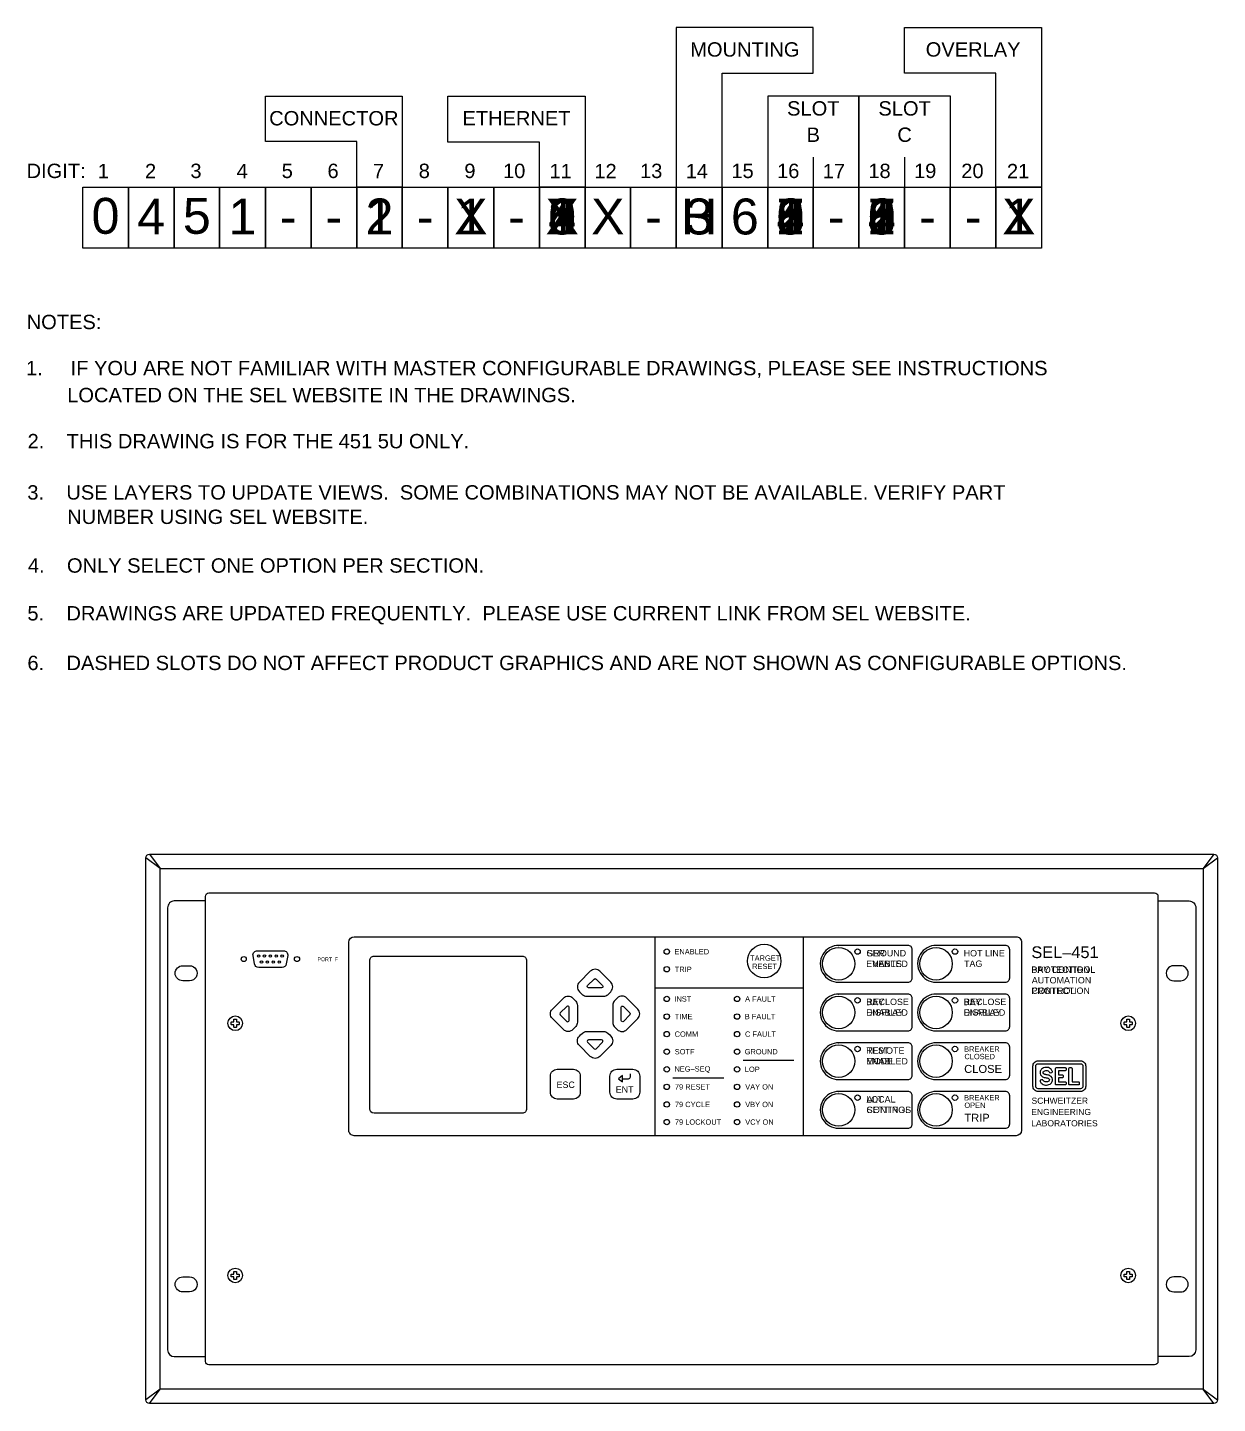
# Model space of a CAD drawing. Extents: x 1 to 47, y 1 to 35.
# Drawn here: x 0.99 to 22.98, y 9.57 to 35 of the extents above; entities that cross this region are included whole.
import ezdxf
from ezdxf.enums import TextEntityAlignment as Align

# ---------------------------------------------------------------- set-up
doc = ezdxf.new("R2010")
doc.units = 0
doc.header["$MEASUREMENT"] = 0
for name, color, linetype in [('1_00______CONNECTOR_TYPE__', 7, 'CONTINUOUS'), ('1_01__1-X__SCREW-TERMINAL_', 7, 'CONTINUOUS'), ('1_02__2-X__CONNECTORIZED_R', 7, 'CONTINUOUS'), ('1_03__1-1__SCREW-TERMINAL_', 7, 'CONTINUOUS'), ('1_04__2-1__CONNECTORIZED_R', 7, 'CONTINUOUS'), ('2_00______ETHERNET_CONNECT', 7, 'CONTINUOUS'), ('2_01__X__NONE', 7, 'CONTINUOUS'), ('2_02__1__PORTS_5A__5B_WITH', 7, 'CONTINUOUS'), ('2_03__3__PORTS_5A__5B_WITH', 7, 'CONTINUOUS'), ('2_04__5__PORTS_5A__5B_WITH', 7, 'CONTINUOUS'), ('2_05__0__PORTS_5C__5D_-_ET', 7, 'CONTINUOUS'), ('2_06__2__PORTS_5C__5D_-_ET', 7, 'CONTINUOUS'), ('2_07__4__PORTS_5C__5D_-_ET', 7, 'CONTINUOUS'), ('3_00______MOUNTING_', 7, 'CONTINUOUS'), ('3_01__H__HORIZONTAL_RACK_M', 7, 'CONTINUOUS'), ('3_02__3__HORIZONTAL_PANEL_', 7, 'CONTINUOUS'), ('4_00______IO_BOARD_POSITIO', 7, 'CONTINUOUS'), ('4_01__0__EMPTY', 7, 'CONTINUOUS'), ('4_02__1___8__INDEPENDENT_I', 7, 'CONTINUOUS'), ('4_03__2___8__OPTOISOLATED_', 7, 'CONTINUOUS'), ('4_04__4___24__OPTOISOLATED', 7, 'CONTINUOUS'), ('4_05__5___8__INDEPENDENT_I', 7, 'CONTINUOUS'), ('4_06__6___8__INDEPENDENT_I', 7, 'CONTINUOUS'), ('4_07__7___8__OPTOISOLATED_', 7, 'CONTINUOUS'), ('4_08__8___8__OPTOISOLATED_', 7, 'CONTINUOUS'), ('5_00______IO_BOARD_POSITIO', 7, 'CONTINUOUS'), ('5_01__0__EMPTY', 7, 'CONTINUOUS'), ('5_02__1___8__INDEPENDENT_I', 7, 'CONTINUOUS'), ('5_03__2___8__OPTOISOLATED_', 7, 'CONTINUOUS'), ('5_04__4___24__OPTOISOLATED', 7, 'CONTINUOUS'), ('5_05__5___8__INDEPENDENT_I', 7, 'CONTINUOUS'), ('5_06__6___8__INDEPENDENT_I', 7, 'CONTINUOUS'), ('5_07__7___8__OPTOISOLATED_', 7, 'CONTINUOUS'), ('5_08__8___8__OPTOISOLATED_', 7, 'CONTINUOUS'), ('6_00______FRONT_OVERLAY_', 7, 'CONTINUOUS'), ('6_01__X__STANDARD', 7, 'CONTINUOUS'), ('6_02__1__BAY_CONTROL', 7, 'CONTINUOUS'), ('7_00______DWG_', 7, 'CONTINUOUS')]:
    doc.layers.add(name, color=color, linetype=linetype)
doc.styles.add('ARIAL', font='arial.ttf')

msp = doc.modelspace()

# ---------------------------------------------------------------- linework, layer by layer
at = {"layer": '1_00______CONNECTOR_TYPE__'}
msp.add_lwpolyline([(2.851, 30.922), (2.007, 30.922), (2.007, 32.047), (2.851, 32.047), (2.851, 30.922)], dxfattribs=at)
at = {"layer": '2_00______ETHERNET_CONNECT'}
msp.add_lwpolyline([(2.851, 30.922), (2.007, 30.922), (2.007, 32.047), (2.851, 32.047), (2.851, 30.922)], dxfattribs=at)
at = {"layer": '3_00______MOUNTING_'}
msp.add_lwpolyline([(2.851, 30.922), (2.007, 30.922), (2.007, 32.047), (2.851, 32.047), (2.851, 30.922)], dxfattribs=at)
at = {"layer": '3_01__H__HORIZONTAL_RACK_M'}
for points in [[(4.275, 18.859), (3.7, 18.859, 0.414214), (3.575, 18.734), (3.575, 10.564, 0.414213), (3.7, 10.439), (4.275, 10.439)], [(21.875, 18.859), (22.45, 18.859, -0.414214), (22.575, 18.734), (22.575, 10.564, -0.414213), (22.45, 10.439), (21.875, 10.439)]]:
    msp.add_lwpolyline(points, format="xyb", dxfattribs=at)
for points in [[(4.339, 19.009), (21.811, 19.009, -0.414211), (21.875, 18.945), (21.875, 10.352, -0.414215), (21.811, 10.289), (4.339, 10.289, -0.414212), (4.275, 10.352), (4.275, 18.945, -0.414216)], [(3.855, 17.663), (3.983, 17.663, -1.000001), (3.983, 17.385), (3.855, 17.385, -1)], [(22.295, 17.663), (22.167, 17.663, 1.000001), (22.167, 17.385), (22.295, 17.385, 1)], [(3.855, 11.913), (3.983, 11.913, -1.000001), (3.983, 11.635), (3.855, 11.635, -1)], [(22.295, 11.913), (22.167, 11.913, 1.000001), (22.167, 11.635), (22.295, 11.635, 1)]]:
    msp.add_lwpolyline(points, format="xyb", close=True, dxfattribs=at)
at = {"layer": '3_02__3__HORIZONTAL_PANEL_'}
for points in [[(3.241, 19.724), (3.441, 19.457), (3.175, 19.657)], [(22.909, 19.724), (22.709, 19.457), (22.975, 19.657)], [(3.241, 9.574), (3.441, 9.84), (3.175, 9.64)], [(22.909, 9.574), (22.709, 9.84), (22.975, 9.64)]]:
    msp.add_lwpolyline(points, dxfattribs=at)
msp.add_lwpolyline([(3.241, 19.724), (22.909, 19.724, -0.414214), (22.975, 19.657), (22.975, 9.64, -0.414214), (22.909, 9.574), (3.241, 9.574, -0.414214), (3.175, 9.64), (3.175, 19.657, -0.414214)], format="xyb", close=True, dxfattribs=at)
msp.add_lwpolyline([(3.441, 19.457), (22.709, 19.457), (22.709, 9.84), (3.441, 9.84)], close=True, dxfattribs=at)
at = {"layer": '4_00______IO_BOARD_POSITIO'}
msp.add_lwpolyline([(2.851, 30.922), (2.007, 30.922), (2.007, 32.047), (2.851, 32.047), (2.851, 30.922)], dxfattribs=at)
at = {"layer": '5_00______IO_BOARD_POSITIO'}
msp.add_lwpolyline([(2.851, 30.922), (2.007, 30.922), (2.007, 32.047), (2.851, 32.047), (2.851, 30.922)], dxfattribs=at)
at = {"layer": '6_00______FRONT_OVERLAY_'}
msp.add_lwpolyline([(2.851, 30.922), (2.007, 30.922), (2.007, 32.047), (2.851, 32.047), (2.851, 30.922)], dxfattribs=at)
at = {"layer": '7_00______DWG_'}
for points in [[(13.82, 34.156), (15.507, 34.156), (15.507, 35), (12.976, 35), (12.976, 32.047), (13.82, 32.047), (13.82, 34.156)], [(18.882, 34.156), (17.195, 34.156), (17.195, 35), (19.726, 35), (19.726, 32.047), (18.882, 32.047), (18.882, 34.156)], [(7.07, 32.891), (5.382, 32.891), (5.382, 33.734), (7.913, 33.734), (7.913, 32.047), (7.07, 32.047), (7.07, 32.891)], [(10.445, 32.881), (8.757, 32.881), (8.757, 33.734), (11.289, 33.734), (11.289, 32.047), (10.445, 32.047), (10.445, 32.881)], [(16.351, 32.047), (16.351, 33.734), (14.664, 33.734), (14.664, 32.047), (16.351, 32.047)], [(18.039, 32.047), (18.039, 33.734), (16.351, 33.734), (16.351, 32.047), (18.038, 32.047)], [(15.507, 32.602), (15.507, 32.047)], [(17.194, 32.602), (17.194, 32.047)], [(2.851, 30.922), (2.007, 30.922), (2.007, 32.047), (2.851, 32.047), (2.851, 30.922)], [(3.695, 30.922), (2.851, 30.922), (2.851, 32.047), (3.695, 32.047), (3.695, 30.922)], [(4.538, 30.922), (3.695, 30.922), (3.695, 32.047), (4.538, 32.047), (4.538, 30.922)], [(5.382, 30.922), (4.538, 30.922), (4.538, 32.047), (5.382, 32.047), (5.382, 30.922)], [(6.226, 30.922), (5.382, 30.922), (5.382, 32.047), (6.226, 32.047), (6.226, 30.922)], [(7.07, 30.922), (6.226, 30.922), (6.226, 32.047), (7.07, 32.047), (7.07, 30.922)], [(7.913, 30.922), (7.07, 30.922), (7.07, 32.047), (7.913, 32.047), (7.913, 30.922)], [(8.757, 30.922), (7.913, 30.922), (7.913, 32.047), (8.757, 32.047), (8.757, 30.922)], [(9.601, 30.922), (8.757, 30.922), (8.757, 32.047), (9.601, 32.047), (9.601, 30.922)], [(10.445, 30.922), (9.601, 30.922), (9.601, 32.047), (10.445, 32.047), (10.445, 30.922)], [(11.289, 30.922), (10.445, 30.922), (10.445, 32.047), (11.289, 32.047), (11.289, 30.922)], [(12.132, 30.922), (11.289, 30.922), (11.289, 32.047), (12.132, 32.047), (12.132, 30.922)], [(12.976, 30.922), (12.132, 30.922), (12.132, 32.047), (12.976, 32.047), (12.976, 30.922)], [(13.82, 30.922), (12.976, 30.922), (12.976, 32.047), (13.82, 32.047), (13.82, 30.922)], [(14.664, 30.922), (13.82, 30.922), (13.82, 32.047), (14.664, 32.047), (14.664, 30.922)], [(15.507, 30.922), (14.664, 30.922), (14.664, 32.047), (15.507, 32.047), (15.507, 30.922)], [(16.351, 30.922), (15.507, 30.922), (15.507, 32.047), (16.351, 32.047), (16.351, 30.922)], [(17.195, 30.922), (16.351, 30.922), (16.351, 32.047), (17.195, 32.047), (17.195, 30.922)], [(18.038, 30.922), (17.195, 30.922), (17.195, 32.047), (18.038, 32.047), (18.038, 30.922)], [(18.882, 30.922), (18.038, 30.922), (18.038, 32.047), (18.882, 32.047), (18.882, 30.922)], [(19.726, 30.922), (18.882, 30.922), (18.882, 32.047), (19.726, 32.047), (19.726, 30.922)], [(12.58, 18.197), (12.58, 14.522)], [(15.32, 18.197), (15.32, 14.522)], [(12.58, 17.254), (15.32, 17.254)], [(15.149, 15.911), (14.209, 15.911)], [(13.854, 15.586), (12.914, 15.586)]]:
    msp.add_lwpolyline(points, dxfattribs=at)
for points in [[(6.924, 14.622), (6.924, 18.099, -0.414193), (7.024, 18.199), (19.254, 18.199, -0.414295), (19.354, 18.099), (19.354, 14.622, -0.414137), (19.254, 14.522), (7.024, 14.522, -0.414229)], [(5.233, 17.941), (5.717, 17.941, -0.46318), (5.795, 17.849), (5.768, 17.696, -0.363045), (5.69, 17.63), (5.26, 17.63, -0.360245), (5.182, 17.695), (5.155, 17.849, -0.463312)], [(7.31, 15.019), (7.31, 17.759, -0.414219), (7.39, 17.839), (10.13, 17.839, -0.414264), (10.21, 17.759), (10.21, 15.019, -0.41431), (10.13, 14.939), (7.39, 14.939, -0.414061)], [(15.979, 18.039, 1.005574), (15.975, 17.359), (17.256, 17.359, 0.414214), (17.336, 17.439), (17.336, 17.959, 0.414214), (17.256, 18.039), (15.975, 18.039)], [(17.779, 18.039, 1.005574), (17.775, 17.359), (19.056, 17.359, 0.414214), (19.136, 17.439), (19.136, 17.959, 0.414214), (19.056, 18.039), (17.775, 18.039)], [(11.631, 17.101, 0.176539), (11.709, 17.128), (11.746, 17.164), (11.765, 17.183, 0.414214), (11.765, 17.36), (11.563, 17.561, 0.414214), (11.387, 17.561), (11.185, 17.36, 0.414214), (11.185, 17.183), (11.204, 17.164), (11.241, 17.128, 0.176539), (11.319, 17.101)], [(11.492, 17.417), (11.613, 17.295, -0.66386), (11.596, 17.255), (11.354, 17.255, -0.66386), (11.337, 17.295), (11.458, 17.417, -0.408376)], [(11.147, 16.618, -0.176539), (11.12, 16.54), (11.085, 16.503), (11.066, 16.484, -0.414214), (10.889, 16.484), (10.687, 16.685, -0.414214), (10.687, 16.862), (10.889, 17.064, -0.414214), (11.066, 17.064), (11.085, 17.045), (11.12, 17.008, -0.176539), (11.147, 16.929)], [(11.803, 16.618, 0.176539), (11.83, 16.54), (11.865, 16.503), (11.884, 16.484, 0.414214), (12.061, 16.484), (12.263, 16.685, 0.414214), (12.263, 16.862), (12.061, 17.064, 0.414214), (11.884, 17.064), (11.865, 17.045), (11.83, 17.008, 0.176539), (11.803, 16.929)], [(15.979, 17.139, 1.005574), (15.975, 16.459), (17.256, 16.459, 0.414214), (17.336, 16.539), (17.336, 17.059, 0.414214), (17.256, 17.139), (15.975, 17.139)], [(17.779, 17.139, 1.005574), (17.775, 16.459), (19.056, 16.459, 0.414214), (19.136, 16.539), (19.136, 17.059, 0.414214), (19.056, 17.139), (17.775, 17.139)], [(10.832, 16.757), (10.953, 16.635, 0.66386), (10.994, 16.652), (10.994, 16.895, 0.66386), (10.953, 16.912), (10.832, 16.79, 0.408376)], [(12.118, 16.757), (11.997, 16.635, -0.66386), (11.956, 16.652), (11.956, 16.895, -0.66386), (11.997, 16.912), (12.118, 16.79, -0.408376)], [(11.631, 16.446, -0.176539), (11.709, 16.419), (11.746, 16.383), (11.765, 16.364, -0.414214), (11.765, 16.187), (11.563, 15.986, -0.414214), (11.387, 15.986), (11.185, 16.187, -0.414214), (11.185, 16.364), (11.204, 16.383), (11.241, 16.419, -0.176539), (11.319, 16.446)], [(11.492, 16.13), (11.613, 16.252, 0.66386), (11.596, 16.293), (11.354, 16.293, 0.66386), (11.337, 16.252), (11.458, 16.13, 0.408376)], [(15.979, 16.239, 1.005574), (15.975, 15.559), (17.256, 15.559, 0.414214), (17.336, 15.639), (17.336, 16.159, 0.414214), (17.256, 16.239), (15.975, 16.239)], [(17.779, 16.239, 1.005574), (17.775, 15.559), (19.056, 15.559, 0.414214), (19.136, 15.639), (19.136, 16.159, 0.414214), (19.056, 16.239), (17.775, 16.239)], [(20.541, 15.436, -0.414214), (20.443, 15.338), (19.663, 15.338, -0.414214), (19.565, 15.436), (19.565, 15.807, -0.414214), (19.663, 15.906), (20.443, 15.906, -0.414214), (20.541, 15.807)], [(20.489, 15.436, -0.414214), (20.443, 15.39), (19.663, 15.39, -0.414214), (19.617, 15.436), (19.617, 15.807, -0.414214), (19.663, 15.853), (20.443, 15.853, -0.414214), (20.489, 15.807)], [(19.806, 15.785, 0.192116), (19.723, 15.751, 0.12608), (19.697, 15.701, 0.336344), (19.743, 15.611, 0.087668), (19.81, 15.592, -0.022201), (19.83, 15.589, -0.039737), (19.845, 15.585, -0.23043), (19.869, 15.561, -0.182747), (19.867, 15.542, -0.221111), (19.822, 15.517, -0.058363), (19.794, 15.516, -0.13415), (19.765, 15.531, 0.006668), (19.748, 15.55, 0.085557), (19.745, 15.553, 0.231613), (19.706, 15.55, 0.170757), (19.698, 15.54, 0.118457), (19.7, 15.524, 0.153081), (19.734, 15.481, 0.186266), (19.817, 15.457, 0.192116), (19.9, 15.49, 0.12608), (19.926, 15.54, 0.336344), (19.879, 15.631, 0.087668), (19.812, 15.649, -0.022201), (19.792, 15.652, -0.039737), (19.778, 15.657, -0.23043), (19.754, 15.681, -0.182747), (19.756, 15.7, -0.221111), (19.801, 15.725, -0.058363), (19.829, 15.725, -0.13415), (19.858, 15.711, 0.006668), (19.874, 15.691, 0.085557), (19.877, 15.688, 0.231613), (19.917, 15.691, 0.170757), (19.924, 15.701, 0.118457), (19.923, 15.717, 0.153081), (19.889, 15.76, 0.186266)], [(20.04, 15.591), (20.04, 15.517), (20.163, 15.517, -0.424366), (20.177, 15.501), (20.177, 15.475, -0.404134), (20.163, 15.459), (20, 15.459, -0.432614), (19.984, 15.476), (19.984, 15.764, -0.396049), (20, 15.78), (20.163, 15.78, -0.424366), (20.177, 15.765), (20.177, 15.738, -0.404134), (20.163, 15.723), (20.04, 15.723), (20.04, 15.648), (20.112, 15.648, -0.353971), (20.122, 15.635), (20.122, 15.635), (20.122, 15.604, -0.353971), (20.112, 15.591)], [(20.244, 15.78), (20.272, 15.78, -0.432614), (20.287, 15.764), (20.287, 15.517), (20.407, 15.517, -0.424366), (20.421, 15.501), (20.421, 15.475, -0.404134), (20.407, 15.459), (20.244, 15.459, -0.432614), (20.228, 15.476), (20.228, 15.764, -0.396049)], [(10.775, 15.75), (11.075, 15.75, -0.414214), (11.2, 15.625), (11.2, 15.325, -0.414214), (11.075, 15.2), (10.775, 15.2, -0.414214), (10.65, 15.325), (10.65, 15.625, -0.414214)], [(11.875, 15.749), (12.175, 15.749, -0.414214), (12.3, 15.624), (12.3, 15.324, -0.414214), (12.175, 15.199), (11.875, 15.199, -0.414214), (11.75, 15.324), (11.75, 15.624, -0.414214)], [(15.979, 15.339, 1.005574), (15.975, 14.659), (17.256, 14.659, 0.414214), (17.336, 14.739), (17.336, 15.259, 0.414214), (17.256, 15.339), (15.975, 15.339)], [(17.779, 15.339, 1.005574), (17.775, 14.659), (19.056, 14.659, 0.414214), (19.136, 14.739), (19.136, 15.259, 0.414214), (19.056, 15.339), (17.775, 15.339)]]:
    msp.add_lwpolyline(points, format="xyb", close=True, dxfattribs=at)
for points in [[(4.842, 16.675, -0.391794), (4.85, 16.667), (4.852, 16.627, 0.399739), (4.853, 16.626), (4.893, 16.624, -0.391859), (4.901, 16.616), (4.901, 16.582, -0.391764), (4.893, 16.573), (4.853, 16.571, 0.399816), (4.852, 16.57), (4.85, 16.53, -0.391825), (4.842, 16.522), (4.825, 16.522), (4.808, 16.522, -0.391806), (4.8, 16.53), (4.798, 16.57, 0.399638), (4.797, 16.571), (4.757, 16.573, -0.391814), (4.749, 16.582), (4.749, 16.616, -0.39186), (4.757, 16.624), (4.797, 16.626, 0.399739), (4.798, 16.627), (4.8, 16.667, -0.391769), (4.808, 16.675), (4.825, 16.675), (4.842, 16.675)], [(21.342, 16.675, -0.391794), (21.35, 16.667), (21.352, 16.627, 0.399739), (21.353, 16.626), (21.393, 16.624, -0.391859), (21.401, 16.616), (21.401, 16.582, -0.391764), (21.393, 16.573), (21.353, 16.571, 0.399816), (21.352, 16.57), (21.35, 16.53, -0.391825), (21.342, 16.522), (21.325, 16.522), (21.308, 16.522, -0.391806), (21.3, 16.53), (21.298, 16.57, 0.399638), (21.297, 16.571), (21.257, 16.573, -0.391814), (21.249, 16.582), (21.249, 16.616, -0.39186), (21.257, 16.624), (21.297, 16.626, 0.399739), (21.298, 16.627), (21.3, 16.667, -0.391769), (21.308, 16.675), (21.325, 16.675), (21.342, 16.675)], [(11.984, 15.574), (12.092, 15.574, 0.414214), (12.127, 15.609), (12.127, 15.666)], [(4.842, 12.015, -0.391794), (4.85, 12.007), (4.852, 11.967, 0.399739), (4.853, 11.966), (4.893, 11.964, -0.391859), (4.901, 11.956), (4.901, 11.922, -0.391764), (4.893, 11.913), (4.853, 11.911, 0.399816), (4.852, 11.91), (4.85, 11.87, -0.391825), (4.842, 11.862), (4.825, 11.862), (4.808, 11.862, -0.391806), (4.8, 11.87), (4.798, 11.91, 0.399638), (4.797, 11.911), (4.757, 11.913, -0.391814), (4.749, 11.922), (4.749, 11.956, -0.39186), (4.757, 11.964), (4.797, 11.966, 0.399739), (4.798, 11.967), (4.8, 12.007, -0.391769), (4.808, 12.015), (4.825, 12.015), (4.842, 12.015)], [(21.342, 12.015, -0.391794), (21.35, 12.007), (21.352, 11.967, 0.399739), (21.353, 11.966), (21.393, 11.964, -0.391859), (21.401, 11.956), (21.401, 11.922, -0.391764), (21.393, 11.913), (21.353, 11.911, 0.399816), (21.352, 11.91), (21.35, 11.87, -0.391825), (21.342, 11.862), (21.325, 11.862), (21.308, 11.862, -0.391806), (21.3, 11.87), (21.298, 11.91, 0.399638), (21.297, 11.911), (21.257, 11.913, -0.391814), (21.249, 11.922), (21.249, 11.956, -0.39186), (21.257, 11.964), (21.297, 11.966, 0.399739), (21.298, 11.967), (21.3, 12.007, -0.391769), (21.308, 12.015), (21.325, 12.015), (21.342, 12.015)]]:
    msp.add_lwpolyline(points, format="xyb", dxfattribs=at)
msp.add_lwpolyline([(11.984, 15.632), (11.909, 15.574), (11.984, 15.516)], close=True, dxfattribs=at)
for centre, radius in [((14.6, 17.749), 0.31), ((4.983, 17.786), 0.047), ((5.257, 17.842), 0.0225), ((5.366, 17.842), 0.0225), ((5.475, 17.842), 0.0225), ((5.584, 17.842), 0.0225), ((5.693, 17.842), 0.0225), ((5.967, 17.786), 0.047), ((12.8, 17.924), 0.05), ((16.325, 17.924), 0.05), ((18.125, 17.924), 0.05), ((5.311, 17.73), 0.0225), ((5.42, 17.73), 0.0225), ((5.529, 17.73), 0.0225), ((5.639, 17.73), 0.0225), ((12.8, 17.599), 0.05), ((12.8, 17.049), 0.05), ((14.1, 17.049), 0.05), ((16.325, 17.024), 0.05), ((18.125, 17.024), 0.05), ((4.825, 16.599), 0.135), ((12.8, 16.724), 0.05), ((14.1, 16.724), 0.05), ((21.325, 16.599), 0.135), ((12.8, 16.399), 0.05), ((14.1, 16.399), 0.05), ((12.8, 16.074), 0.05), ((14.1, 16.074), 0.05), ((16.325, 16.124), 0.05), ((18.125, 16.124), 0.05), ((12.8, 15.749), 0.05), ((14.1, 15.749), 0.05), ((12.8, 15.424), 0.05), ((14.1, 15.424), 0.05), ((16.325, 15.224), 0.05), ((18.125, 15.224), 0.05), ((12.8, 15.099), 0.05), ((14.1, 15.099), 0.05), ((12.8, 14.774), 0.05), ((14.1, 14.774), 0.05), ((4.825, 11.939), 0.135), ((21.325, 11.939), 0.135)]:
    msp.add_circle(centre, radius, dxfattribs=at)
for centre in [(15.975, 17.699), (17.775, 17.699), (15.975, 16.799), (17.775, 16.799), (15.975, 15.899), (17.775, 15.899), (15.975, 14.999), (17.775, 14.999)]:
    msp.add_ellipse(centre, major_axis=(0.3, 0), ratio=0.999907, dxfattribs=at)

# ---------------------------------------------------------------- texts
at = {"layer": '1_01__1-X__SCREW-TERMINAL_', "style": 'ARIAL'}
for s, p in [('1', (7.491, 31.176)), ('X', (9.179, 31.176))]:
    msp.add_text(s, height=0.664, dxfattribs=at).set_placement(p, align=Align.CENTER)
at = {"layer": '1_02__2-X__CONNECTORIZED_R', "style": 'ARIAL'}
for s, p in [('2', (7.491, 31.176)), ('X', (9.179, 31.176))]:
    msp.add_text(s, height=0.664, dxfattribs=at).set_placement(p, align=Align.CENTER)
at = {"layer": '1_03__1-1__SCREW-TERMINAL_', "style": 'ARIAL'}
for p in [(7.491, 31.176), (9.179, 31.176)]:
    msp.add_text('1', height=0.664, dxfattribs=at).set_placement(p, align=Align.CENTER)
at = {"layer": '1_04__2-1__CONNECTORIZED_R', "style": 'ARIAL'}
for s, p in [('2', (7.491, 31.176)), ('1', (9.179, 31.176))]:
    msp.add_text(s, height=0.664, dxfattribs=at).set_placement(p, align=Align.CENTER)
at = {"layer": '2_01__X__NONE', "style": 'ARIAL'}
msp.add_text('X', height=0.664, dxfattribs=at).set_placement((10.867, 31.176), align=Align.CENTER)
at = {"layer": '2_02__1__PORTS_5A__5B_WITH', "style": 'ARIAL'}
msp.add_text('1', height=0.664, dxfattribs=at).set_placement((10.867, 31.176), align=Align.CENTER)
at = {"layer": '2_03__3__PORTS_5A__5B_WITH', "style": 'ARIAL'}
msp.add_text('3', height=0.664, dxfattribs=at).set_placement((10.867, 31.176), align=Align.CENTER)
at = {"layer": '2_04__5__PORTS_5A__5B_WITH', "style": 'ARIAL'}
msp.add_text('5', height=0.664, dxfattribs=at).set_placement((10.867, 31.176), align=Align.CENTER)
at = {"layer": '2_05__0__PORTS_5C__5D_-_ET', "style": 'ARIAL'}
msp.add_text('0', height=0.664, dxfattribs=at).set_placement((10.867, 31.176), align=Align.CENTER)
at = {"layer": '2_06__2__PORTS_5C__5D_-_ET', "style": 'ARIAL'}
msp.add_text('2', height=0.664, dxfattribs=at).set_placement((10.867, 31.176), align=Align.CENTER)
at = {"layer": '2_07__4__PORTS_5C__5D_-_ET', "style": 'ARIAL'}
msp.add_text('4', height=0.664, dxfattribs=at).set_placement((10.867, 31.176), align=Align.CENTER)
at = {"layer": '3_01__H__HORIZONTAL_RACK_M', "style": 'ARIAL'}
msp.add_text('H', height=0.664, dxfattribs=at).set_placement((13.398, 31.176), align=Align.CENTER)
at = {"layer": '3_02__3__HORIZONTAL_PANEL_', "style": 'ARIAL'}
msp.add_text('3', height=0.664, dxfattribs=at).set_placement((13.398, 31.176), align=Align.CENTER)
at = {"layer": '4_01__0__EMPTY', "style": 'ARIAL'}
msp.add_text('0', height=0.664, dxfattribs=at).set_placement((15.085, 31.176), align=Align.CENTER)
at = {"layer": '4_02__1___8__INDEPENDENT_I', "style": 'ARIAL'}
msp.add_text('1', height=0.664, dxfattribs=at).set_placement((15.085, 31.176), align=Align.CENTER)
at = {"layer": '4_03__2___8__OPTOISOLATED_', "style": 'ARIAL'}
msp.add_text('2', height=0.664, dxfattribs=at).set_placement((15.085, 31.176), align=Align.CENTER)
at = {"layer": '4_04__4___24__OPTOISOLATED', "style": 'ARIAL'}
msp.add_text('4', height=0.664, dxfattribs=at).set_placement((15.085, 31.176), align=Align.CENTER)
at = {"layer": '4_05__5___8__INDEPENDENT_I', "style": 'ARIAL'}
msp.add_text('5', height=0.664, dxfattribs=at).set_placement((15.085, 31.176), align=Align.CENTER)
at = {"layer": '4_06__6___8__INDEPENDENT_I', "style": 'ARIAL'}
msp.add_text('6', height=0.664, dxfattribs=at).set_placement((15.085, 31.176), align=Align.CENTER)
at = {"layer": '4_07__7___8__OPTOISOLATED_', "style": 'ARIAL'}
msp.add_text('7', height=0.664, dxfattribs=at).set_placement((15.085, 31.176), align=Align.CENTER)
at = {"layer": '4_08__8___8__OPTOISOLATED_', "style": 'ARIAL'}
msp.add_text('8', height=0.664, dxfattribs=at).set_placement((15.085, 31.176), align=Align.CENTER)
at = {"layer": '5_01__0__EMPTY', "style": 'ARIAL'}
msp.add_text('0', height=0.664, dxfattribs=at).set_placement((16.773, 31.176), align=Align.CENTER)
at = {"layer": '5_02__1___8__INDEPENDENT_I', "style": 'ARIAL'}
msp.add_text('1', height=0.664, dxfattribs=at).set_placement((16.773, 31.176), align=Align.CENTER)
at = {"layer": '5_03__2___8__OPTOISOLATED_', "style": 'ARIAL'}
msp.add_text('2', height=0.664, dxfattribs=at).set_placement((16.773, 31.176), align=Align.CENTER)
at = {"layer": '5_04__4___24__OPTOISOLATED', "style": 'ARIAL'}
msp.add_text('4', height=0.664, dxfattribs=at).set_placement((16.773, 31.176), align=Align.CENTER)
at = {"layer": '5_05__5___8__INDEPENDENT_I', "style": 'ARIAL'}
msp.add_text('5', height=0.664, dxfattribs=at).set_placement((16.773, 31.176), align=Align.CENTER)
at = {"layer": '5_06__6___8__INDEPENDENT_I', "style": 'ARIAL'}
msp.add_text('6', height=0.664, dxfattribs=at).set_placement((16.773, 31.176), align=Align.CENTER)
at = {"layer": '5_07__7___8__OPTOISOLATED_', "style": 'ARIAL'}
msp.add_text('7', height=0.664, dxfattribs=at).set_placement((16.773, 31.176), align=Align.CENTER)
at = {"layer": '5_08__8___8__OPTOISOLATED_', "style": 'ARIAL'}
msp.add_text('8', height=0.664, dxfattribs=at).set_placement((16.773, 31.176), align=Align.CENTER)
at = {"layer": '6_01__X__STANDARD', "style": 'ARIAL'}
msp.add_text('X', height=0.664, dxfattribs=at).set_placement((19.304, 31.176), align=Align.CENTER)
for s, p in [('GROUND', (16.49, 17.835)), ('ENABLED', (16.485, 17.639)), ('PROTECTION', (19.537, 17.531)), ('AUTOMATION', (19.544, 17.336)), ('RECLOSE', (16.485, 16.936)), ('BAY', (18.285, 16.934)), ('CONTROL', (19.542, 17.142)), ('ENABLED', (16.485, 16.739)), ('DISPLAY', (18.285, 16.741)), ('REMOTE', (16.485, 16.036)), ('ENABLED', (16.485, 15.839)), ('ALT', (16.492, 15.134)), ('SETTINGS', (16.491, 14.941))]:
    msp.add_text(s, height=0.118, dxfattribs=at).set_placement(p)
at = {"layer": '6_02__1__BAY_CONTROL', "style": 'ARIAL'}
msp.add_text('1', height=0.664, dxfattribs=at).set_placement((19.304, 31.176), align=Align.CENTER)
for s, p in [('SER', (16.491, 17.835)), ('EVENTS', (16.485, 17.641)), ('BAY CONTROL', (19.537, 17.531)), ('BAY', (16.485, 16.934)), ('RECLOSE', (18.285, 16.936)), ('PROTECTION', (19.537, 17.142)), ('DISPLAY', (16.485, 16.741)), ('ENABLED', (18.285, 16.739)), ('TEST', (16.492, 16.036)), ('MODE', (16.485, 15.841)), ('LOCAL', (16.485, 15.135)), ('CONTROL', (16.49, 14.941))]:
    msp.add_text(s, height=0.118, dxfattribs=at).set_placement(p)
at = {"layer": '7_00______DWG_', "style": 'ARIAL'}
for s, height, p in [('MOUNTING', 0.2655, (14.242, 34.462)), ('OVERLAY', 0.2655, (18.46, 34.462)), ('SLOT', 0.2655, (15.507, 33.373)), ('SLOT', 0.2655, (17.194, 33.373)), ('CONNECTOR', 0.2655, (6.648, 33.191)), ('ETHERNET', 0.2655, (10.023, 33.191)), ('B', 0.266, (15.507, 32.886)), ('C', 0.266, (17.194, 32.886)), ('0', 0.664, (2.429, 31.188)), ('4', 0.664, (3.273, 31.176)), ('5', 0.664, (4.116, 31.188)), ('1', 0.664, (4.96, 31.176)), ('X', 0.664, (11.71, 31.176)), ('6', 0.664, (14.242, 31.176)), ('-', 0.664, (5.804, 31.176)), ('-', 0.664, (6.648, 31.176)), ('-', 0.664, (8.335, 31.176)), ('-', 0.664, (10.023, 31.176)), ('-', 0.664, (12.554, 31.176)), ('-', 0.664, (15.929, 31.176)), ('-', 0.664, (17.617, 31.176)), ('-', 0.664, (18.46, 31.176))]:
    msp.add_text(s, height=height, dxfattribs=at).set_placement(p, align=Align.CENTER)
for s, height, p in [('DIGIT:', 0.2655, (0.971, 32.218)), ('1', 0.266, (2.284, 32.214)), ('2', 0.266, (3.158, 32.214)), ('3', 0.266, (3.997, 32.218)), ('4', 0.266, (4.851, 32.214)), ('5', 0.266, (5.684, 32.218)), ('6', 0.266, (6.53, 32.218)), ('7', 0.266, (7.37, 32.214)), ('8', 0.266, (8.216, 32.218)), ('9', 0.266, (9.059, 32.218)), ('10', 0.2655, (9.774, 32.218)), ('11', 0.2655, (10.632, 32.214)), ('12', 0.2655, (11.461, 32.214)), ('13', 0.2655, (12.305, 32.218)), ('14', 0.2655, (13.149, 32.214)), ('15', 0.2655, (13.993, 32.218)), ('16', 0.2655, (14.837, 32.218)), ('17', 0.2655, (15.68, 32.214)), ('18', 0.2655, (16.524, 32.218)), ('19', 0.2655, (17.368, 32.218)), ('20', 0.2655, (18.241, 32.218)), ('21', 0.2655, (19.085, 32.214)), ('NOTES:', 0.2655, (0.972, 29.426)), ('1.     IF YOU ARE NOT FAMILIAR WITH MASTER CONFIGURABLE DRAWINGS, PLEASE SEE INSTRUCTIONS', 0.2655, (0.96, 28.574)), ('       LOCATED ON THE SEL WEBSITE IN THE DRAWINGS.', 0.2655, (1, 28.076)), ('2.    THIS DRAWING IS FOR THE 451 5U ONLY.', 0.2655, (0.989, 27.224)), ('3.    USE LAYERS TO UPDATE VIEWS.  SOME COMBINATIONS MAY NOT BE AVAILABLE. VERIFY PART', 0.2655, (0.984, 26.277)), ('       NUMBER USING SEL WEBSITE.', 0.2655, (1, 25.826)), ('4.    ONLY SELECT ONE OPTION PER SECTION.', 0.2655, (0.995, 24.926)), ('5.    DRAWINGS ARE UPDATED FREQUENTLY.  PLEASE USE CURRENT LINK FROM SEL WEBSITE.', 0.2655, (0.985, 24.043)), ('6.    DASHED SLOTS DO NOT AFFECT PRODUCT GRAPHICS AND ARE NOT SHOWN AS CONFIGURABLE OPTIONS.', 0.2655, (0.986, 23.126)), ('PORT  F', 0.0688, (6.346, 17.747)), ('ENABLED', 0.0983, (12.941, 17.872)), ('TARGET', 0.0983, (14.339, 17.755)), ('HOT LINE', 0.118, (18.285, 17.835)), ('SEL–451', 0.2163, (19.536, 17.804)), ('TRIP', 0.0983, (12.947, 17.547)), ('RESET', 0.0983, (14.377, 17.602)), ('TAG', 0.118, (18.292, 17.641)), ('INST', 0.0983, (12.94, 17)), ('A FAULT', 0.0983, (14.247, 17)), ('TIME', 0.0983, (12.947, 16.675)), ('B FAULT', 0.0983, (14.241, 16.675)), ('COMM', 0.0983, (12.945, 16.35)), ('C FAULT', 0.0983, (14.245, 16.35)), ('SOTF', 0.0983, (12.946, 16.025)), ('GROUND', 0.0983, (14.239, 16.025)), ('BREAKER', 0.0983, (18.294, 16.074)), ('CLOSED', 0.0983, (18.299, 15.936)), ('NEG–SEQ', 0.0983, (12.941, 15.707)), ('LOP', 0.0983, (14.242, 15.7)), ('CLOSE', 0.1475, (18.295, 15.682)), ('ESC', 0.118, (10.762, 15.405)), ('ENT', 0.118, (11.856, 15.319)), ('79 RESET', 0.0983, (12.95, 15.375)), ('VAY ON', 0.0983, (14.249, 15.375)), ('BREAKER', 0.0983, (18.294, 15.174)), ('79 CYCLE', 0.0983, (12.95, 15.05)), ('VBY ON', 0.0983, (14.249, 15.05)), ('OPEN', 0.0983, (18.299, 15.036)), ('ENGINEERING', 0.11308, (19.533, 14.904)), ('SCHWEITZER', 0.1131, (19.539, 15.112)), ('79 LOCKOUT', 0.0983, (12.95, 14.725)), ('VCY ON', 0.0983, (14.249, 14.725)), ('TRIP', 0.1475, (18.297, 14.78)), ('LABORATORIES', 0.11308, (19.533, 14.695))]:
    msp.add_text(s, height=height, dxfattribs=at).set_placement(p)

doc.saveas('drawing.dxf')
